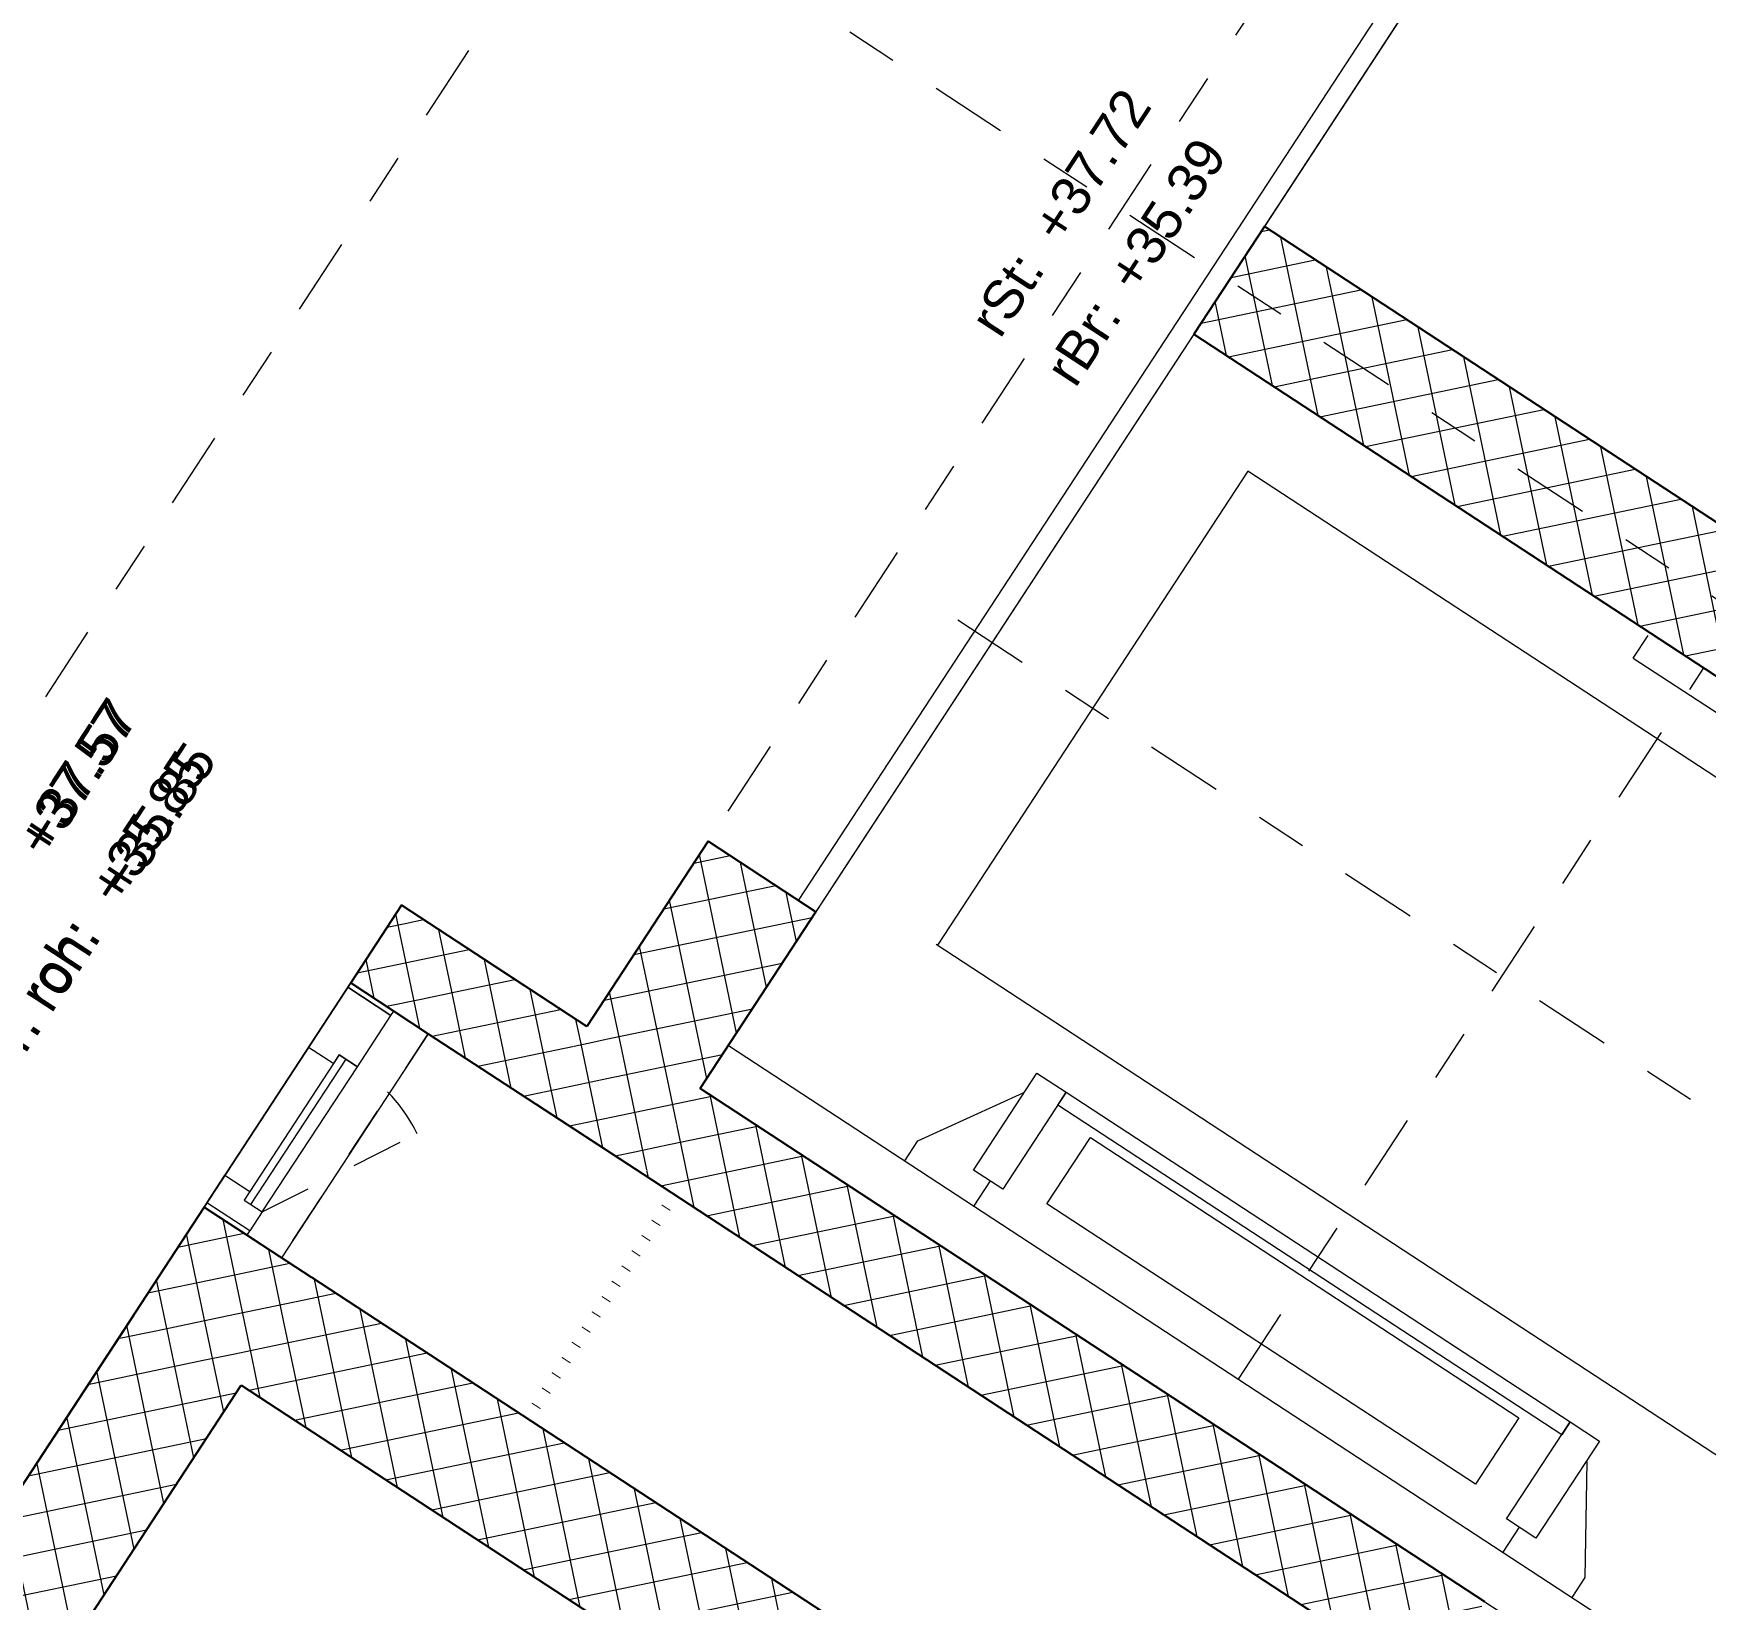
# Model space of a CAD drawing. Header units: metres. Extents: x 2696278.3 to 2696314, y 1245153.2 to 1245192.4.
# Drawn here: x 2696293.986 to 2696297.232, y 1245167.794 to 1245170.835 of the extents above; entities that cross this region are included whole.
import ezdxf

# ---------------------------------------------------------------- set-up
doc = ezdxf.new("R2010")
doc.units = ezdxf.units.M
doc.set_wipeout_variables(frame=1)
for name, pattern in [('000_hbf_Strich 2_1mm', [0.15, 0.1, -0.05]), ('000_hbf_Strichpunkt 3_1_1mm Achsen', [0.25, 0.15, -0.05, 0, -0.05]), ('190_Strichpunkt 3_1_1mm Achsen', [0.25, 0.15, -0.05, 0, -0.05]), ('Strich 1 für MST 1_100', [0.075, 0.05, -0.025]), ('Strichpunkt für MST 1_20', [0.25, 0.15, -0.05, 0, -0.05]), ('Wipeout_Contour', [10000, 0, -10000])]:
    doc.linetypes.add(name, pattern=pattern)
for name, color, linetype in [('010 Türen', 7, 'Continuous'), ('0_C22_Innenwandkonstruktion.3D', 7, 'Continuous'), ('0_C22_Innenwandkonstruktion.3D Bauteilschraffuren', 7, 'Continuous'), ('0_D90_Transportanlage.3D', 7, 'Continuous'), ('0_G20_Bodenbelag.3D', 7, 'Continuous'), ('0_J11_Allgemeines Mobiliar.3D Bauteilschraffuren', 7, 'Continuous'), ('1_B10-------TEXTE_ETIKETTEN.V', 7, 'Continuous'), ('1_M01_Achsen.V', 7, 'Continuous'), ('1_R01_Raumstempel.V Kontur', 7, 'Continuous')]:
    doc.layers.add(name, color=color, linetype=linetype)
doc.styles.add('ERSTELLTER_STIL_2', font='arial.ttf')
pattern_1 = [(281.8, (2696295.28941, 1245171.756836), (0.073415, 0.0153372), []), (11.8, (2696295.28941, 1245171.756836), (-0.0153372, 0.073415), [])]
pattern_2 = [(191.8, (2696295.28941, 1245171.756836), (-0.0153372, 0.0734151), []), (281.8, (2696295.28941, 1245171.756836), (0.0734151, 0.0153372), [])]
pattern_3 = [(11.8, (2696295.28941, 1245171.756836), (-0.0153372, 0.073415), []), (101.8, (2696295.28941, 1245171.756836), (0.073415, 0.0153372), [])]

msp = doc.modelspace()

# ---------------------------------------------------------------- hatches: boundary and pattern name
at = {"layer": '0_C22_Innenwandkonstruktion.3D Bauteilschraffuren', "linetype": 'Continuous', "lineweight": 0, "true_color": 0xffffff}
h = msp.add_hatch(dxfattribs=at)
h.set_pattern_fill('DÄMMSTOFF__ALLGEMEIN_VER_31', angle=-33.2, style=0, pattern_type=2)
h.set_pattern_definition([(56.8, (2696295.289407, 1245171.756836), (-0.03137866, 0.02053362), [])])
h.paths.add_polyline_path([(2696294.615, 1245168.8288), (2696294.5798, 1245168.8518), (2696294.3953, 1245168.5698), (2696294.4304, 1245168.5468)])
at = {"layer": '0_J11_Allgemeines Mobiliar.3D Bauteilschraffuren', "linetype": 'Continuous', "lineweight": 18}
for points in [[(2696295.1453, 1245168.4321), (2696295.1286, 1245168.4431), (2696295.1275, 1245168.4414), (2696295.1442, 1245168.4304)], [(2696295.1259, 1245168.4025), (2696295.1092, 1245168.4135), (2696295.1081, 1245168.4118), (2696295.1249, 1245168.4008)], [(2696295.0872, 1245168.3433), (2696295.0705, 1245168.3542), (2696295.0694, 1245168.3526), (2696295.0861, 1245168.3416)], [(2696295.1066, 1245168.3729), (2696295.0898, 1245168.3838), (2696295.0887, 1245168.3822), (2696295.1055, 1245168.3712)], [(2696295.0678, 1245168.3137), (2696295.0511, 1245168.3246), (2696295.05, 1245168.323), (2696295.0667, 1245168.312)], [(2696295.0484, 1245168.2841), (2696295.0317, 1245168.295), (2696295.0306, 1245168.2933), (2696295.0474, 1245168.2824)], [(2696295.0291, 1245168.2545), (2696295.0123, 1245168.2654), (2696295.0112, 1245168.2637), (2696295.028, 1245168.2528)], [(2696295.0097, 1245168.2248), (2696294.993, 1245168.2358), (2696294.9919, 1245168.2341), (2696295.0086, 1245168.2232)], [(2696294.9903, 1245168.1952), (2696294.9736, 1245168.2062), (2696294.9725, 1245168.2045), (2696294.9892, 1245168.1936)], [(2696294.9709, 1245168.1656), (2696294.9542, 1245168.1766), (2696294.9531, 1245168.1749), (2696294.9699, 1245168.164)]]:
    msp.add_hatch(color=252, dxfattribs=at).paths.add_polyline_path(points)

# ---------------------------------------------------------------- linework, layer by layer
at = {"color": 7, "linetype": '000_hbf_Strich 2_1mm', "lineweight": 13, "flags": 128}
msp.add_lwpolyline([(2696294.7525, 1245168.8929), (2696296.6938, 1245167.6226), (2696296.4091, 1245167.1875), (2696294.4678, 1245168.4578)], close=True, dxfattribs=at)
at = {"layer": '010 Türen', "color": 7, "linetype": 'Continuous', "lineweight": 13}
for p, q in [((2696294.5798, 1245168.8518), (2696294.3953, 1245168.5698)), ((2696294.5203, 1245168.8668), (2696294.5689, 1245168.8351)), ((2696294.5689, 1245168.8351), (2696294.5798, 1245168.8518)), ((2696294.5798, 1245168.8518), (2696294.615, 1245168.8288)), ((2696294.615, 1245168.8288), (2696294.5798, 1245168.8518)), ((2696294.4304, 1245168.5468), (2696294.615, 1245168.8288)), ((2696294.3227, 1245168.5648), (2696294.3577, 1245168.6183)), ((2696294.3577, 1245168.6183), (2696294.4062, 1245168.5865)), ((2696294.4062, 1245168.5865), (2696294.3953, 1245168.5698)), ((2696294.4063, 1245168.51), (2696294.3227, 1245168.5648)), ((2696294.3953, 1245168.5698), (2696294.4304, 1245168.5468)), ((2696294.3953, 1245168.5698), (2696294.4304, 1245168.5468)), ((2696294.4304, 1245168.5468), (2696294.4063, 1245168.51))]:
    msp.add_line(p, q, dxfattribs=at)
at = {"layer": '010 Türen', "color": 7, "linetype": 'Strich 1 für MST 1_100', "lineweight": 5}
msp.add_line((2696294.4304, 1245168.5468), (2696294.7312, 1245168.6988), dxfattribs=at)
at = {"layer": '010 Türen', "color": 7, "linetype": 'Continuous', "lineweight": 25}
for p, q in [((2696294.3172, 1245168.5564), (2696294.4009, 1245168.5016)), ((2696294.3172, 1245168.5564), (2696294.4009, 1245168.5016)), ((2696294.4009, 1245168.5016), (2696294.4678, 1245168.4578))]:
    msp.add_line(p, q, dxfattribs=at)
at = {"layer": '010 Türen', "color": 7, "linetype": 'Continuous', "lineweight": 13, "flags": 128}
msp.add_lwpolyline([(2696294.3227, 1245168.5648), (2696294.3172, 1245168.5564), (2696294.4009, 1245168.5016), (2696294.4063, 1245168.51)], close=True, dxfattribs=at)
at = {"layer": '010 Türen', "color": 7, "linetype": 'Strich 1 für MST 1_100', "lineweight": 5}
msp.add_arc((2696294.4304, 1245168.5468), 0.337, 26.8, 56.8, dxfattribs=at)
at = {"layer": '0_C22_Innenwandkonstruktion.3D', "color": 7, "linetype": 'Continuous', "lineweight": 25}
for p, q in [((2696294.3172, 1245168.5564), (2696294.4009, 1245168.5016)), ((2696294.4009, 1245168.5016), (2696294.4678, 1245168.4578))]:
    msp.add_line(p, q, dxfattribs=at)
at = {"layer": '0_D90_Transportanlage.3D', "color": 7, "linetype": 'Continuous', "lineweight": 13}
for p, q in [((2696296.3433, 1245169.9852), (2696295.741, 1245169.0648)), ((2696298.1005, 1245168.8353), (2696296.3433, 1245169.9852)), ((2696297.0917, 1245169.6222), (2696297.1204, 1245169.6661)), ((2696297.0917, 1245169.6222), (2696297.3009, 1245169.4853)), ((2696296.8459, 1245167.9509), (2696296.9691, 1245168.1392)), ((2696296.9691, 1245168.1392), (2696296.9527, 1245168.1141)), ((2696296.9691, 1245168.1392), (2696297.026, 1245168.1019)), ((2696297.026, 1245168.1019), (2696296.9028, 1245167.9137)), ((2696297.0011, 1245168.0639), (2696297.0016, 1245168.0618)), ((2696297.0016, 1245168.0618), (2696296.9979, 1245167.8371)), ((2696296.8389, 1245167.8862), (2696296.8706, 1245167.9348)), ((2696296.9028, 1245167.9137), (2696296.8459, 1245167.9509)), ((2696296.9979, 1245167.8371), (2696296.9727, 1245167.7986))]:
    msp.add_line(p, q, dxfattribs=at)
at = {"layer": '0_G20_Bodenbelag.3D', "color": 255, "linetype": 'Wipeout_Contour', "lineweight": 18, "flags": 128}
msp.add_lwpolyline([(2696294.7354, 1245172.848), (2696295.3815, 1245173.8353), (2696295.7162, 1245173.6163), (2696296.3158, 1245174.5326), (2696296.1066, 1245174.6695), (2696296.676, 1245175.5397), (2696298.4332, 1245174.3898), (2696297.8638, 1245173.5195), (2696297.6546, 1245173.6564), (2696297.055, 1245172.7402), (2696297.4148, 1245172.5048), (2696296.8946, 1245171.7098), (2696297.1038, 1245171.5729), (2696295.5049, 1245169.1296), (2696295.2957, 1245169.2665), (2696295.0603, 1245168.9067), (2696294.7005, 1245169.1421), (2696293.7368, 1245167.6695), (2696293.946, 1245167.5326), (2696293.3765, 1245166.6623), (2696293.1673, 1245166.7992), (2696291.8285, 1245167.6753), (2696291.6193, 1245167.8122), (2696292.1888, 1245168.6824), (2696292.398, 1245168.5455), (2696293.3617, 1245170.0182), (2696293.1943, 1245170.1277), (2696294.9027, 1245172.7384)], close=True, dxfattribs=at)
at = {"layer": '1_R01_Raumstempel.V Kontur', "color": 51, "linetype": 'Continuous', "lineweight": 0, "true_color": 0xffffa8, "flags": 128}
msp.add_lwpolyline([(2696294.9027, 1245172.7384), (2696293.1943, 1245170.1277), (2696293.3617, 1245170.0182), (2696292.398, 1245168.5455), (2696292.1888, 1245168.6824), (2696291.6193, 1245167.8122), (2696291.8285, 1245167.6753), (2696293.1673, 1245166.7992), (2696293.3765, 1245166.6623), (2696293.946, 1245167.5325), (2696293.7368, 1245167.6694), (2696294.7005, 1245169.1421), (2696295.0603, 1245168.9067), (2696295.2957, 1245169.2665), (2696295.4715, 1245169.1515), (2696297.0704, 1245171.5948)], dxfattribs=at)
for points in [[(2696297.3338, 1245171.9244), (2696296.3756, 1245170.46), (2696297.9654, 1245169.4197), (2696298.9237, 1245170.884)], [(2696296.2387, 1245170.2509), (2696295.2804, 1245168.7865), (2696297.3723, 1245167.4176), (2696298.3306, 1245168.8819)]]:
    msp.add_lwpolyline(points, close=True, dxfattribs=at)
at = {"layer": '1_R01_Raumstempel.V Kontur', "color": 151, "linetype": 'Continuous', "lineweight": 0, "true_color": 0xa8c0ff, "flags": 128}
msp.add_lwpolyline([(2696294.7525, 1245168.8929), (2696294.4678, 1245168.4578), (2696296.4091, 1245167.1875), (2696296.6938, 1245167.6226)], close=True, dxfattribs=at)

# ---------------------------------------------------------------- texts
at = {"layer": '010 Türen', "color": 7, "lineweight": 13, "char_height": 0.075, "attachment_point": 1, "rotation": 56.8, "style": 'ERSTELLTER_STIL_2'}
for s, insert in [('\\A1;{\\pql;\\fArial|b0|i0|c0|p0;\\W1.000000;+37.57}', (2696293.9478, 1245169.2709)), ('\\A1;{\\pql;\\fArial|b0|i0|c0|p0;\\W1.000000;+35.85}', (2696294.0883, 1245169.179)), ('\\A1;{\\pql;\\fArial|b0|i0|c0|p0;\\W1.000000;OK Br. roh:}', (2696293.7659, 1245168.6864))]:
    msp.add_mtext(s, dxfattribs=dict(at, insert=insert))
at = {"layer": '1_B10-------TEXTE_ETIKETTEN.V', "color": 7, "linetype": 'Continuous', "lineweight": 13, "char_height": 0.075, "attachment_point": 7, "rotation": 56.8, "style": 'ERSTELLTER_STIL_2'}
for s, insert, line_spacing_factor in [('\\A1;{\\pql;\\pt0.21875;\\fArial|b0|i0|c0|p0;\\W1.000000;rSt:^I+37.72\\P\\pql;\\pt0.21875,0.234375;\\fArial|b0|i0|c0|p0;\\W1.000000;rBr:^I+35.39}', (2696296.0094, 1245170.144), 1.396298), ('\\A1;{\\pql;\\pt0.21875;\\fArial|b0|i0|c0|p0;\\W1.000000;UK St. roh:   +37.57\\P\\pql;\\pt0.21875,0.635;\\fArial|b0|i0|c0|p0;\\W1.000000;OK Br. roh:   +35.85}', (2696293.8336, 1245168.6421), 1.385104)]:
    msp.add_mtext(s, dxfattribs=dict(at, insert=insert, line_spacing_factor=line_spacing_factor))

# ---------------------------------------------------------------- next in the draw order: wipeouts: each hides what was drawn before it
at = {"color": 254, "linetype": 'Wipeout_Contour', "lineweight": 0, "ltscale": 7.557401}
msp.add_wipeout([(2696294.7354, 1245172.848), (2696293.027, 1245170.2373), (2696293.1943, 1245170.1277), (2696294.9027, 1245172.7384)], dxfattribs=at).dxf.layer = '0_C22_Innenwandkonstruktion.3D Bauteilschraffuren'
at = {"color": 254, "linetype": 'Wipeout_Contour', "lineweight": 0, "ltscale": 11.263525}
msp.add_wipeout([(2696295.2957, 1245169.2665), (2696295.0603, 1245168.9067), (2696295.2695, 1245168.7698), (2696295.5049, 1245169.1296)], dxfattribs=at).dxf.layer = '0_C22_Innenwandkonstruktion.3D Bauteilschraffuren'
at = {"color": 254, "linetype": 'Wipeout_Contour', "lineweight": 0, "ltscale": 9.280737}
msp.add_wipeout([(2696294.7005, 1245169.1421), (2696294.6019, 1245168.9915), (2696294.7525, 1245168.8929)], dxfattribs=at).dxf.layer = '0_C22_Innenwandkonstruktion.3D Bauteilschraffuren'

# ---------------------------------------------------------------- next in the draw order: hatches: boundary and pattern name
at = {"layer": '0_C22_Innenwandkonstruktion.3D Bauteilschraffuren', "linetype": 'Continuous', "lineweight": 0, "true_color": 0x000000}
h = msp.add_hatch(dxfattribs=at)
h.set_pattern_fill('BETON_0001', color=18, angle=-33.2, style=0, pattern_type=2)
h.set_pattern_definition(pattern_1)
h.paths.add_polyline_path([(2696295.2957, 1245169.2665), (2696295.0603, 1245168.9067), (2696295.2695, 1245168.7698), (2696295.5049, 1245169.1296)])
h = msp.add_hatch(dxfattribs=at)
h.set_pattern_fill('BETON_0001', color=18, angle=-33.2, style=0, pattern_type=2)
h.set_pattern_definition(pattern_3)
h.paths.add_polyline_path([(2696294.7005, 1245169.1421), (2696294.6019, 1245168.9915), (2696294.7525, 1245168.8929)])

# ---------------------------------------------------------------- next in the draw order: linework, layer by layer
at = {"layer": '010 Türen', "color": 7, "linetype": '190_Strichpunkt 3_1_1mm Achsen', "lineweight": 13}
msp.add_line((2696296.8946, 1245171.7098), (2696295.2957, 1245169.2665), dxfattribs=at)
at = {"layer": '010 Türen', "color": 7, "linetype": 'Continuous', "lineweight": 13}
for p, q in [((2696297.1038, 1245171.5729), (2696295.5049, 1245169.1296)), ((2696295.2957, 1245169.2665), (2696295.5049, 1245169.1296)), ((2696294.6019, 1245168.9915), (2696294.3172, 1245168.5564)), ((2696294.5965, 1245168.9831), (2696294.5203, 1245168.8668)), ((2696294.6801, 1245168.9284), (2696294.5965, 1245168.9831)), ((2696294.615, 1245168.8288), (2696294.6801, 1245168.9284))]:
    msp.add_line(p, q, dxfattribs=at)
at = {"layer": '0_C22_Innenwandkonstruktion.3D', "color": 7, "linetype": 'Continuous', "lineweight": 25}
msp.add_line((2696295.2957, 1245169.2665), (2696295.5049, 1245169.1296), dxfattribs=at)
at = {"layer": '0_C22_Innenwandkonstruktion.3D', "color": 7, "linetype": 'Continuous', "lineweight": 25, "flags": 128}
for points in [[(2696295.2957, 1245169.2665), (2696295.0603, 1245168.9067)], [(2696295.2804, 1245168.7865), (2696295.5049, 1245169.1296)]]:
    msp.add_lwpolyline(points, dxfattribs=at)

# ---------------------------------------------------------------- next in the draw order: wipeouts: each hides what was drawn before it
at = {"color": 254, "linetype": 'Wipeout_Contour', "lineweight": 0, "ltscale": 7.899524}
msp.add_wipeout([(2696294.8511, 1245169.0436), (2696294.7005, 1245169.1421), (2696294.7525, 1245168.8929)], dxfattribs=at).dxf.layer = '0_C22_Innenwandkonstruktion.3D Bauteilschraffuren'
at = {"color": 254, "linetype": 'Wipeout_Contour', "lineweight": 0, "ltscale": 15.124528}
msp.add_wipeout([(2696296.8034, 1245167.7899), (2696295.2804, 1245168.7865), (2696295.1709, 1245168.6192), (2696296.6938, 1245167.6226)], dxfattribs=at).dxf.layer = '0_C22_Innenwandkonstruktion.3D Bauteilschraffuren'

# ---------------------------------------------------------------- next in the draw order: hatches: boundary and pattern name
at = {"layer": '0_C22_Innenwandkonstruktion.3D Bauteilschraffuren', "linetype": 'Continuous', "lineweight": 0, "true_color": 0x000000}
h = msp.add_hatch(dxfattribs=at)
h.set_pattern_fill('BETON_0001', color=18, angle=-33.2, style=0, pattern_type=2)
h.set_pattern_definition(pattern_3)
h.paths.add_polyline_path([(2696294.8511, 1245169.0436), (2696294.7005, 1245169.1421), (2696294.7525, 1245168.8929)])
h = msp.add_hatch(dxfattribs=at)
h.set_pattern_fill('BETON_0001', color=18, angle=-33.2, style=0, pattern_type=2)
h.set_pattern_definition(pattern_2)
h.paths.add_polyline_path([(2696296.8034, 1245167.7899), (2696295.2804, 1245168.7865), (2696295.1709, 1245168.6192), (2696296.6938, 1245167.6226)])
at = {"layer": '0_J11_Allgemeines Mobiliar.3D Bauteilschraffuren', "linetype": 'Continuous', "lineweight": 18}
for points in [[(2696295.2228, 1245168.5505), (2696295.2061, 1245168.5615), (2696295.205, 1245168.5598), (2696295.2217, 1245168.5489)], [(2696295.2035, 1245168.5209), (2696295.1867, 1245168.5319), (2696295.1856, 1245168.5302), (2696295.2024, 1245168.5193)], [(2696295.1841, 1245168.4913), (2696295.1673, 1245168.5023), (2696295.1662, 1245168.5006), (2696295.183, 1245168.4897)], [(2696295.1647, 1245168.4617), (2696295.148, 1245168.4727), (2696295.1469, 1245168.471), (2696295.1636, 1245168.46)]]:
    msp.add_hatch(color=252, dxfattribs=at).paths.add_polyline_path(points)

# ---------------------------------------------------------------- next in the draw order: linework, layer by layer
at = {"layer": '010 Türen', "color": 7, "linetype": 'Continuous', "lineweight": 25}
msp.add_line((2696294.6019, 1245168.9915), (2696294.6856, 1245168.9367), dxfattribs=at)
msp.add_line((2696294.6019, 1245168.9915), (2696294.6856, 1245168.9367), dxfattribs=at)
at = {"layer": '010 Türen', "color": 7, "linetype": 'Continuous', "lineweight": 13, "flags": 128}
msp.add_lwpolyline([(2696294.6801, 1245168.9284), (2696294.6856, 1245168.9367), (2696294.6019, 1245168.9915), (2696294.5965, 1245168.9831)], close=True, dxfattribs=at)
at = {"layer": '0_C22_Innenwandkonstruktion.3D', "color": 7, "linetype": 'Continuous', "lineweight": 25}
msp.add_line((2696294.6019, 1245168.9915), (2696294.6856, 1245168.9367), dxfattribs=at)
at = {"layer": '0_C22_Innenwandkonstruktion.3D', "color": 7, "linetype": 'Continuous', "lineweight": 25, "flags": 128}
for points in [[(2696294.7005, 1245169.1421), (2696294.6019, 1245168.9915)], [(2696296.8034, 1245167.7899), (2696295.2804, 1245168.7865)], [(2696295.1709, 1245168.6192), (2696296.6938, 1245167.6226)]]:
    msp.add_lwpolyline(points, dxfattribs=at)
at = {"layer": '0_D90_Transportanlage.3D', "color": 7, "linetype": 'Strichpunkt für MST 1_20', "lineweight": 13}
for p, q in [((2696295.7802, 1245169.6964), (2696297.8721, 1245168.3275)), ((2696296.3251, 1245168.2224), (2696297.2286, 1245169.6031))]:
    msp.add_line(p, q, dxfattribs=at)
at = {"layer": '0_D90_Transportanlage.3D', "color": 7, "linetype": 'Continuous', "lineweight": 13}
for p, q in [((2696295.7385, 1245169.0664), (2696297.4982, 1245167.9149)), ((2696295.3352, 1245168.8702), (2696297.4271, 1245167.5013)), ((2696295.8109, 1245168.6282), (2696295.9341, 1245168.8165)), ((2696295.9341, 1245168.8165), (2696295.991, 1245168.7793)), ((2696295.7026, 1245168.6847), (2696295.9071, 1245168.778)), ((2696295.991, 1245168.7793), (2696295.8678, 1245168.591)), ((2696295.9071, 1245168.778), (2696295.9091, 1245168.7784)), ((2696295.9745, 1245168.7542), (2696295.991, 1245168.7793)), ((2696295.991, 1245168.7793), (2696296.9691, 1245168.1392)), ((2696296.9527, 1245168.1141), (2696295.9745, 1245168.7542)), ((2696295.6774, 1245168.6462), (2696295.7026, 1245168.6847)), ((2696295.9536, 1245168.5623), (2696296.0379, 1245168.6912)), ((2696296.0379, 1245168.6912), (2696296.8696, 1245168.1469)), ((2696295.8678, 1245168.591), (2696295.8109, 1245168.6282)), ((2696295.8431, 1245168.6072), (2696295.8113, 1245168.5586)), ((2696296.7853, 1245168.0181), (2696295.9536, 1245168.5623)), ((2696296.8696, 1245168.1469), (2696296.7853, 1245168.0181))]:
    msp.add_line(p, q, dxfattribs=at)
at = {"layer": '1_R01_Raumstempel.V Kontur', "color": 151, "linetype": 'Continuous', "lineweight": 0, "true_color": 0xa8c0ff, "flags": 128}
msp.add_lwpolyline([(2696295.5585, 1245166.7642), (2696295.8706, 1245167.2411), (2696294.3895, 1245168.2103), (2696294.0774, 1245167.7333)], close=True, dxfattribs=at)

# ---------------------------------------------------------------- next in the draw order: wipeouts: each hides what was drawn before it
at = {"color": 254, "linetype": 'Wipeout_Contour', "lineweight": 0, "ltscale": 12.255294}
msp.add_wipeout([(2696298.4675, 1245169.0911), (2696296.3756, 1245170.46), (2696296.2387, 1245170.2509), (2696298.3306, 1245168.8819)], dxfattribs=at).dxf.layer = '0_C22_Innenwandkonstruktion.3D Bauteilschraffuren'
at = {"color": 254, "linetype": 'Wipeout_Contour', "lineweight": 0, "ltscale": 8.513753}
msp.add_wipeout([(2696295.2695, 1245168.7698), (2696295.0603, 1245168.9067), (2696295.1709, 1245168.6192)], dxfattribs=at).dxf.layer = '0_C22_Innenwandkonstruktion.3D Bauteilschraffuren'

# ---------------------------------------------------------------- next in the draw order: hatches: boundary and pattern name
at = {"layer": '0_C22_Innenwandkonstruktion.3D Bauteilschraffuren', "linetype": 'Continuous', "lineweight": 0, "true_color": 0x000000}
h = msp.add_hatch(dxfattribs=at)
h.set_pattern_fill('BETON_0001', color=18, angle=-33.2, style=0, pattern_type=2)
h.set_pattern_definition(pattern_2)
h.paths.add_polyline_path([(2696298.4675, 1245169.0911), (2696296.3756, 1245170.46), (2696296.2387, 1245170.2509), (2696298.3306, 1245168.8819)])
h = msp.add_hatch(dxfattribs=at)
h.set_pattern_fill('BETON_0001', color=18, angle=-33.2, style=0, pattern_type=2)
h.set_pattern_definition(pattern_3)
h.paths.add_polyline_path([(2696295.2695, 1245168.7698), (2696295.0603, 1245168.9067), (2696295.1709, 1245168.6192)])

# ---------------------------------------------------------------- next in the draw order: linework, layer by layer
at = {"layer": '0_C22_Innenwandkonstruktion.3D', "color": 7, "linetype": 'Continuous', "lineweight": 25, "flags": 128}
for points in [[(2696296.3756, 1245170.46), (2696296.2387, 1245170.2509)], [(2696297.9654, 1245169.4197), (2696296.3756, 1245170.46)], [(2696296.2387, 1245170.2509), (2696298.3306, 1245168.8819)]]:
    msp.add_lwpolyline(points, dxfattribs=at)

# ---------------------------------------------------------------- next in the draw order: wipeouts: each hides what was drawn before it
at = {"color": 254, "linetype": 'Wipeout_Contour', "lineweight": 0, "ltscale": 11.769263}
msp.add_wipeout([(2696295.0603, 1245168.9067), (2696294.8511, 1245169.0436), (2696294.7525, 1245168.8929), (2696294.9617, 1245168.7561)], dxfattribs=at).dxf.layer = '0_C22_Innenwandkonstruktion.3D Bauteilschraffuren'

# ---------------------------------------------------------------- next in the draw order: hatches: boundary and pattern name
at = {"layer": '0_C22_Innenwandkonstruktion.3D Bauteilschraffuren', "linetype": 'Continuous', "lineweight": 0, "true_color": 0x000000}
h = msp.add_hatch(dxfattribs=at)
h.set_pattern_fill('BETON_0001', color=18, angle=-33.2, style=0, pattern_type=2)
h.set_pattern_definition(pattern_3)
h.paths.add_polyline_path([(2696295.0603, 1245168.9067), (2696294.8511, 1245169.0436), (2696294.7525, 1245168.8929), (2696294.9617, 1245168.7561)])

# ---------------------------------------------------------------- next in the draw order: linework, layer by layer
at = {"layer": '010 Türen', "color": 7, "linetype": 'Continuous', "lineweight": 25}
msp.add_line((2696294.6856, 1245168.9367), (2696294.7525, 1245168.8929), dxfattribs=at)
at = {"layer": '010 Türen', "color": 7, "linetype": 'Continuous', "lineweight": 13}
msp.add_line((2696294.7525, 1245168.8929), (2696294.4678, 1245168.4578), dxfattribs=at)
at = {"layer": '0_C22_Innenwandkonstruktion.3D', "color": 7, "linetype": 'Continuous', "lineweight": 25}
msp.add_line((2696294.6856, 1245168.9367), (2696294.7525, 1245168.8929), dxfattribs=at)

# ---------------------------------------------------------------- next in the draw order: wipeouts: each hides what was drawn before it
at = {"color": 254, "linetype": 'Wipeout_Contour', "lineweight": 0, "ltscale": 9.897475}
msp.add_wipeout([(2696295.1709, 1245168.6192), (2696295.0603, 1245168.9067), (2696294.9617, 1245168.7561)], dxfattribs=at).dxf.layer = '0_C22_Innenwandkonstruktion.3D Bauteilschraffuren'
at = {"color": 254, "linetype": 'Wipeout_Contour', "lineweight": 0, "ltscale": 9.969242}
msp.add_wipeout([(2696294.5264, 1245168.4195), (2696294.3172, 1245168.5564), (2696294.3895, 1245168.2103)], dxfattribs=at).dxf.layer = '0_C22_Innenwandkonstruktion.3D Bauteilschraffuren'

# ---------------------------------------------------------------- next in the draw order: hatches: boundary and pattern name
at = {"layer": '0_C22_Innenwandkonstruktion.3D Bauteilschraffuren', "linetype": 'Continuous', "lineweight": 0, "true_color": 0x000000}
h = msp.add_hatch(dxfattribs=at)
h.set_pattern_fill('BETON_0001', color=18, angle=-33.2, style=0, pattern_type=2)
h.set_pattern_definition(pattern_3)
h.paths.add_polyline_path([(2696295.1709, 1245168.6192), (2696295.0603, 1245168.9067), (2696294.9617, 1245168.7561)])
h = msp.add_hatch(dxfattribs=at)
h.set_pattern_fill('BETON_0001', color=18, angle=-33.2, style=0, pattern_type=2)
h.set_pattern_definition(pattern_1)
h.paths.add_polyline_path([(2696294.5264, 1245168.4195), (2696294.3172, 1245168.5564), (2696294.3895, 1245168.2103)])

# ---------------------------------------------------------------- next in the draw order: linework, layer by layer
at = {"layer": '0_C22_Innenwandkonstruktion.3D', "color": 7, "linetype": 'Continuous', "lineweight": 25, "flags": 128}
for points in [[(2696295.0603, 1245168.9067), (2696294.7005, 1245169.1421)], [(2696294.7525, 1245168.8929), (2696295.1709, 1245168.6192)]]:
    msp.add_lwpolyline(points, dxfattribs=at)

# ---------------------------------------------------------------- next in the draw order: wipeouts: each hides what was drawn before it
at = {"color": 254, "linetype": 'Wipeout_Contour', "lineweight": 0, "ltscale": 11.372504}
msp.add_wipeout([(2696294.1803, 1245168.3472), (2696294.3895, 1245168.2103), (2696294.3172, 1245168.5564)], dxfattribs=at).dxf.layer = '0_C22_Innenwandkonstruktion.3D Bauteilschraffuren'

# ---------------------------------------------------------------- next in the draw order: hatches: boundary and pattern name
at = {"layer": '0_C22_Innenwandkonstruktion.3D Bauteilschraffuren', "linetype": 'Continuous', "lineweight": 0, "true_color": 0x000000}
h = msp.add_hatch(dxfattribs=at)
h.set_pattern_fill('BETON_0001', color=18, angle=-33.2, style=0, pattern_type=2)
h.set_pattern_definition(pattern_1)
h.paths.add_polyline_path([(2696294.1803, 1245168.3472), (2696294.3895, 1245168.2103), (2696294.3172, 1245168.5564)])

# ---------------------------------------------------------------- next in the draw order: linework, layer by layer
at = {"layer": '0_C22_Innenwandkonstruktion.3D', "color": 7, "linetype": 'Continuous', "lineweight": 25, "flags": 128}
msp.add_lwpolyline([(2696294.3172, 1245168.5564), (2696294.5264, 1245168.4195)], dxfattribs=at)

# ---------------------------------------------------------------- next in the draw order: wipeouts: each hides what was drawn before it
at = {"color": 254, "linetype": 'Wipeout_Contour', "lineweight": 0, "ltscale": 16.245255}
msp.add_wipeout([(2696294.3895, 1245168.2103), (2696294.1803, 1245168.3472), (2696293.7368, 1245167.6694), (2696293.946, 1245167.5325)], dxfattribs=at).dxf.layer = '0_C22_Innenwandkonstruktion.3D Bauteilschraffuren'

# ---------------------------------------------------------------- next in the draw order: hatches: boundary and pattern name
at = {"layer": '0_C22_Innenwandkonstruktion.3D Bauteilschraffuren', "linetype": 'Continuous', "lineweight": 0, "true_color": 0x000000}
h = msp.add_hatch(dxfattribs=at)
h.set_pattern_fill('BETON_0001', color=18, angle=-33.2, style=0, pattern_type=2)
h.set_pattern_definition(pattern_1)
h.paths.add_polyline_path([(2696294.3895, 1245168.2103), (2696294.1803, 1245168.3472), (2696293.7368, 1245167.6694), (2696293.946, 1245167.5325)])

# ---------------------------------------------------------------- next in the draw order: linework, layer by layer
at = {"layer": '0_C22_Innenwandkonstruktion.3D', "color": 7, "linetype": 'Continuous', "lineweight": 25, "flags": 128}
for points in [[(2696294.3172, 1245168.5564), (2696293.7368, 1245167.6694)], [(2696293.946, 1245167.5325), (2696294.3895, 1245168.2103)]]:
    msp.add_lwpolyline(points, dxfattribs=at)

# ---------------------------------------------------------------- next in the draw order: wipeouts: each hides what was drawn before it
at = {"color": 254, "linetype": 'Wipeout_Contour', "lineweight": 0, "ltscale": 17.049341}
msp.add_wipeout([(2696296.4091, 1245167.1875), (2696294.5264, 1245168.4195), (2696294.3895, 1245168.2103), (2696296.2722, 1245166.9783)], dxfattribs=at).dxf.layer = '0_C22_Innenwandkonstruktion.3D Bauteilschraffuren'

# ---------------------------------------------------------------- next in the draw order: hatches: boundary and pattern name
at = {"layer": '0_C22_Innenwandkonstruktion.3D Bauteilschraffuren', "linetype": 'Continuous', "lineweight": 0, "true_color": 0x000000}
h = msp.add_hatch(dxfattribs=at)
h.set_pattern_fill('BETON_0001', color=18, angle=-33.2, style=0, pattern_type=2)
h.set_pattern_definition([(11.8, (2696295.28941, 1245171.756836), (-0.0153372, 0.073415), []), (101.8, (2696295.28941, 1245171.756836), (0.073415, 0.0153372), [])])
h.paths.add_polyline_path([(2696296.4091, 1245167.1875), (2696294.5264, 1245168.4195), (2696294.3895, 1245168.2103), (2696296.2722, 1245166.9783)])

# ---------------------------------------------------------------- next in the draw order: linework, layer by layer
at = {"layer": '0_C22_Innenwandkonstruktion.3D', "color": 7, "linetype": 'Continuous', "lineweight": 25, "flags": 128}
for points in [[(2696296.4091, 1245167.1875), (2696294.5264, 1245168.4195)], [(2696294.3895, 1245168.2103), (2696296.2722, 1245166.9783)]]:
    msp.add_lwpolyline(points, dxfattribs=at)
at = {"layer": '1_M01_Achsen.V', "color": 62, "linetype": '000_hbf_Strichpunkt 3_1_1mm Achsen', "lineweight": 13, "true_color": 0x8cbb26}
for p, q in [((2696305.1795, 1245186.6167), (2696287.1099, 1245159.0035)), ((2696305.1795, 1245186.6167), (2696287.1099, 1245159.0035)), ((2696303.018, 1245165.964), (2696287.1194, 1245176.3677)), ((2696303.018, 1245165.964), (2696287.1194, 1245176.3677))]:
    msp.add_line(p, q, dxfattribs=at)

doc.saveas('drawing.dxf')
